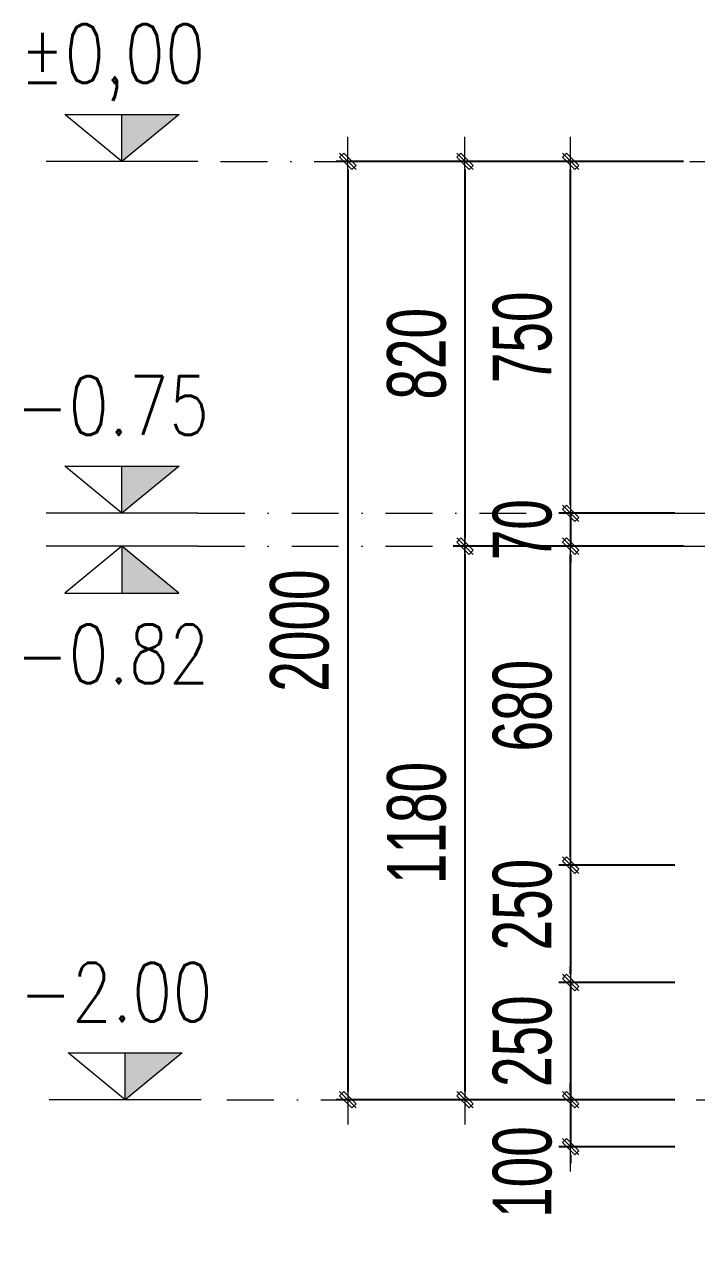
# Model space of a CAD drawing. Header units: millimetres. Extents: x -295047 to 304185, y -728047 to -308748.
# Drawn here: x -118571 to -117138, y -331725 to -329136 of the extents above; entities that cross this region are included whole.
import ezdxf
from ezdxf.enums import TextEntityAlignment as Align

# ---------------------------------------------------------------- set-up
doc = ezdxf.new("R2010")
doc.units = ezdxf.units.MM
doc.header["$MEASUREMENT"] = 0
doc.header["$PDMODE"] = 32
doc.linetypes.add('DASHDOT', pattern=[1, 0.5, -0.25, 0, -0.25])
doc.layers.get('Defpoints').update_dxf_attribs({"color": 1})
for name, color, linetype, lineweight in [('LC Dim', 8, 'Continuous', 18), ('LC Net truc', 79, 'DASHDOT', 13), ('LC Text1', 3, 'Continuous', 20), ('LC Text2', 7, 'Continuous', 25)]:
    doc.layers.add(name, color=color, linetype=linetype, lineweight=lineweight)
doc.styles.add('HOATBIF', font='hoatbif.shx', dxfattribs={"width": 0.7})
doc.styles.add('T1', font='Vnsimli.shx', dxfattribs={"width": 0.8})
doc.dimstyles.new('1-100(1-50)', dxfattribs={"dimscale": 50, "dimtxt": 2.5, "dimasz": 0.35, "dimexe": 0.5, "dimexo": 0, "dimgap": 0.8, "dimtad": 1, "dimdec": 0, "dimzin": 0, "dimdsep": 46, "dimtxsty": 'HOATBIF', "dimblk1": 'DOT', "dimblk2": 'DOT', "dimsah": 1, "dimcen": -1, "dimdle": 1, "dimclrd": 256, "dimclre": 256, "dimclrt": 4, "dimadec": 3, "dimazin": 2, "dimtfac": 0.333333, "dimtdec": 0, "dimtix": 1, "dimtmove": 2, "dimatfit": 3, "dimldrblk": 'DOT', "dimfxl": 1, "dimtvp": 0.833333, "dimtolj": 1, "dimtzin": 0, "dimarcsym": 0})

# ---------------------------------------------------------------- blocks, each defined once
blk = doc.blocks.new('DOT')
at = {"layer": 'LC Dim'}
blk.add_line((-3, 0), (3, 0), dxfattribs=at)
at = {"layer": 'LC Dim', "color": 4}
blk.add_line((-1, -1), (1, 1), dxfattribs=at)
blk.add_lwpolyline([(0.5, 1), (-1, -0.5), (-0.5, -1), (1, 0.5)], close=True, dxfattribs=at)
blk = doc.blocks.new('*D76')
at = {"layer": 'Defpoints', "color": 0, "ltscale": 2, "transparency": 16777216}
for p in [(-117184, -331428.7), (-117406.5, -331528.7), (-117184, -331528.7)]:
    blk.add_point(p, dxfattribs=at)
at = {"layer": 'LC Dim', "lineweight": -2, "ltscale": 2, "transparency": 16777216}
for p, q in [((-117406.5, -331411.2), (-117406.5, -331393.7)), ((-117184, -331428.7), (-117431.5, -331428.7)), ((-117406.5, -331428.7), (-117406.5, -331528.7)), ((-117184, -331528.7), (-117431.5, -331528.7)), ((-117406.5, -331546.2), (-117406.5, -331563.7))]:
    blk.add_line(p, q, dxfattribs=at)
at = {"layer": 'LC Dim', "lineweight": -2, "ltscale": 2, "transparency": 16777216, "xscale": 17.5, "yscale": 17.5, "zscale": 17.5}
for p, rotation in [((-117406.5, -331428.7), 270), ((-117406.5, -331528.7), 90)]:
    blk.add_blockref('DOT', p, dxfattribs=dict(at, rotation=rotation))
at = {"layer": 'LC Dim', "color": 4, "ltscale": 2, "transparency": 16777216, "insert": (-117509, -331582.8), "char_height": 125, "attachment_point": 5, "rotation": 90, "style": 'HOATBIF'}
blk.add_mtext('\\A1;100', dxfattribs=at)
blk = doc.blocks.new('_Dot')
at = {"color": 0, "linetype": 'ByBlock', "lineweight": -2}
blk.add_line((-0.5, 0), (-1, 0), dxfattribs=at)
at = {"color": 0, "linetype": 'ByBlock', "const_width": 0.5}
blk.add_lwpolyline([(-0.25, 0, 1), (0.25, 0, 1)], format="xyb", close=True, dxfattribs=at)
blk = doc.blocks.new('*D77')
at = {"layer": 'Defpoints', "color": 0, "ltscale": 2, "transparency": 16777216}
for p in [(-117184, -330928.7), (-117406.5, -331178.7), (-117184, -331178.7)]:
    blk.add_point(p, dxfattribs=at)
at = {"layer": 'LC Dim', "lineweight": -2, "ltscale": 2, "transparency": 16777216}
for p, q in [((-117184, -330928.7), (-117431.5, -330928.7)), ((-117406.5, -330946.2), (-117406.5, -331161.2)), ((-117184, -331178.7), (-117431.5, -331178.7))]:
    blk.add_line(p, q, dxfattribs=at)
at = {"layer": 'LC Dim', "lineweight": -2, "ltscale": 2, "transparency": 16777216, "xscale": 17.5, "yscale": 17.5, "zscale": 17.5}
for p, rotation in [((-117406.5, -330928.7), 90), ((-117406.5, -331178.7), 270)]:
    blk.add_blockref('DOT', p, dxfattribs=dict(at, rotation=rotation))
at = {"layer": 'LC Dim', "color": 4, "ltscale": 2, "transparency": 16777216, "insert": (-117509, -331012.8), "char_height": 125, "attachment_point": 5, "rotation": 90, "style": 'HOATBIF'}
blk.add_mtext('\\A1;250', dxfattribs=at)
blk = doc.blocks.new('*D78')
at = {"layer": 'Defpoints', "color": 0, "ltscale": 2, "transparency": 16777216}
for p in [(-117406.5, -329428.7), (-117184, -329428.7), (-117184, -330178.7)]:
    blk.add_point(p, dxfattribs=at)
at = {"layer": 'LC Dim', "lineweight": -2, "ltscale": 2, "transparency": 16777216}
for p, q in [((-117184, -329428.7), (-117431.5, -329428.7)), ((-117406.5, -330161.2), (-117406.5, -329446.2)), ((-117184, -330178.7), (-117431.5, -330178.7))]:
    blk.add_line(p, q, dxfattribs=at)
at = {"layer": 'LC Dim', "lineweight": -2, "ltscale": 2, "transparency": 16777216, "xscale": 17.5, "yscale": 17.5, "zscale": 17.5}
for p, rotation in [((-117406.5, -329428.7), 90), ((-117406.5, -330178.7), 270)]:
    blk.add_blockref('DOT', p, dxfattribs=dict(at, rotation=rotation))
at = {"layer": 'LC Dim', "color": 4, "ltscale": 2, "transparency": 16777216, "insert": (-117509, -329803.7), "char_height": 125, "attachment_point": 5, "rotation": 90, "style": 'HOATBIF'}
blk.add_mtext('\\A1;750', dxfattribs=at)
blk = doc.blocks.new('*D79')
at = {"layer": 'Defpoints', "color": 0, "ltscale": 2, "transparency": 16777216}
for p in [(-117406.5, -330248.7), (-117184, -330248.7), (-117184, -330928.7)]:
    blk.add_point(p, dxfattribs=at)
at = {"layer": 'LC Dim', "lineweight": -2, "ltscale": 2, "transparency": 16777216}
for p, q in [((-117184, -330248.7), (-117431.5, -330248.7)), ((-117406.5, -330911.2), (-117406.5, -330266.2)), ((-117184, -330928.7), (-117431.5, -330928.7))]:
    blk.add_line(p, q, dxfattribs=at)
at = {"layer": 'LC Dim', "lineweight": -2, "ltscale": 2, "transparency": 16777216, "xscale": 17.5, "yscale": 17.5, "zscale": 17.5}
for p, rotation in [((-117406.5, -330248.7), 90), ((-117406.5, -330928.7), 270)]:
    blk.add_blockref('DOT', p, dxfattribs=dict(at, rotation=rotation))
at = {"layer": 'LC Dim', "color": 4, "ltscale": 2, "transparency": 16777216, "insert": (-117509, -330588.7), "char_height": 125, "attachment_point": 5, "rotation": 90, "style": 'HOATBIF'}
blk.add_mtext('\\A1;680', dxfattribs=at)
blk = doc.blocks.new('*D80')
at = {"layer": 'Defpoints', "color": 0, "ltscale": 2, "transparency": 16777216}
for p in [(-117165.4, -329428.7), (-117881.5, -331428.7), (-117184, -331428.7)]:
    blk.add_point(p, dxfattribs=at)
at = {"layer": 'LC Dim', "lineweight": -2, "ltscale": 2, "transparency": 16777216}
for p, q in [((-117165.4, -329428.7), (-117906.5, -329428.7)), ((-117881.5, -329446.2), (-117881.5, -331411.2)), ((-117184, -331428.7), (-117906.5, -331428.7))]:
    blk.add_line(p, q, dxfattribs=at)
at = {"layer": 'LC Dim', "lineweight": -2, "ltscale": 2, "transparency": 16777216, "xscale": 17.5, "yscale": 17.5, "zscale": 17.5}
for p, rotation in [((-117881.5, -329428.7), 90), ((-117881.5, -331428.7), 270)]:
    blk.add_blockref('DOT', p, dxfattribs=dict(at, rotation=rotation))
at = {"layer": 'LC Dim', "color": 4, "ltscale": 2, "transparency": 16777216, "insert": (-117984, -330428.7), "char_height": 125, "attachment_point": 5, "rotation": 90, "style": 'HOATBIF'}
blk.add_mtext('\\A1;2000', dxfattribs=at)
blk = doc.blocks.new('*D35')
at = {"layer": 'Defpoints', "color": 0, "ltscale": 2, "transparency": 16777216}
for p in [(-117184, -331178.7), (-117406.5, -331428.7), (-117184, -331428.7)]:
    blk.add_point(p, dxfattribs=at)
at = {"layer": 'LC Dim', "lineweight": -2, "ltscale": 2, "transparency": 16777216}
for p, q in [((-117406.5, -331161.2), (-117406.5, -331143.7)), ((-117184, -331178.7), (-117431.5, -331178.7)), ((-117406.5, -331178.7), (-117406.5, -331428.7)), ((-117184, -331428.7), (-117431.5, -331428.7)), ((-117406.5, -331446.2), (-117406.5, -331463.7))]:
    blk.add_line(p, q, dxfattribs=at)
at = {"layer": 'LC Dim', "lineweight": -2, "ltscale": 2, "transparency": 16777216, "xscale": 17.5, "yscale": 17.5, "zscale": 17.5}
for p, rotation in [((-117406.5, -331178.7), 270), ((-117406.5, -331428.7), 90)]:
    blk.add_blockref('DOT', p, dxfattribs=dict(at, rotation=rotation))
at = {"layer": 'LC Dim', "color": 4, "ltscale": 2, "transparency": 16777216, "insert": (-117509, -331303.7), "char_height": 125, "attachment_point": 5, "rotation": 90, "style": 'HOATBIF'}
blk.add_mtext('\\A1;250', dxfattribs=at)
blk = doc.blocks.new('Caodo1')
at = {"layer": 'LC Text1'}
blk.add_hatch(color=256, dxfattribs=at).paths.add_polyline_path([(0, 200.2), (0, 0), (243.4, 200.2)])
for p, q in [((0, 0), (0, 200.2)), ((323.6, 0), (-323.6, 0))]:
    blk.add_line(p, q, dxfattribs=at)
blk.add_lwpolyline([(-243.4, 200.2), (243.4, 200.2), (0, 0), (0, 0)], close=True, dxfattribs=at)
at = {"layer": 'LC Text1', "style": 'T1', "width": 0.8}
blk.add_attdef('%%P0,00', text='', height=250, dxfattribs=at).set_placement((-39, 459.5), align=Align.MIDDLE_CENTER)
blk = doc.blocks.new('*D300')
at = {"layer": 'Defpoints', "color": 0, "ltscale": 2, "transparency": 16777216}
for p in [(-117184, -330178.7), (-117406.5, -330248.7), (-117184, -330248.7)]:
    blk.add_point(p, dxfattribs=at)
at = {"layer": 'LC Dim', "lineweight": -2, "ltscale": 2, "transparency": 16777216}
for p, q in [((-117406.5, -330161.2), (-117406.5, -330143.7)), ((-117184, -330178.7), (-117431.5, -330178.7)), ((-117406.5, -330178.7), (-117406.5, -330248.7)), ((-117184, -330248.7), (-117431.5, -330248.7)), ((-117406.5, -330266.2), (-117406.5, -330283.7))]:
    blk.add_line(p, q, dxfattribs=at)
at = {"layer": 'LC Dim', "lineweight": -2, "ltscale": 2, "transparency": 16777216, "xscale": 17.5, "yscale": 17.5, "zscale": 17.5}
for p, rotation in [((-117406.5, -330178.7), 270), ((-117406.5, -330248.7), 90)]:
    blk.add_blockref('DOT', p, dxfattribs=dict(at, rotation=rotation))
at = {"layer": 'LC Dim', "color": 4, "ltscale": 2, "transparency": 16777216, "insert": (-117509, -330213.7), "char_height": 125, "attachment_point": 5, "rotation": 90, "style": 'HOATBIF'}
blk.add_mtext('\\A1;70', dxfattribs=at)
blk = doc.blocks.new('*D301')
at = {"layer": 'Defpoints', "color": 0, "ltscale": 2, "transparency": 16777216}
for p in [(-117165.4, -329428.7), (-117631.8, -330248.7), (-117165.4, -330248.7)]:
    blk.add_point(p, dxfattribs=at)
at = {"layer": 'LC Dim', "lineweight": -2, "ltscale": 2, "transparency": 16777216}
for p, q in [((-117165.4, -329428.7), (-117656.8, -329428.7)), ((-117631.8, -329446.2), (-117631.8, -330231.2)), ((-117165.4, -330248.7), (-117656.8, -330248.7))]:
    blk.add_line(p, q, dxfattribs=at)
at = {"layer": 'LC Dim', "lineweight": -2, "ltscale": 2, "transparency": 16777216, "xscale": 17.5, "yscale": 17.5, "zscale": 17.5}
for p, rotation in [((-117631.8, -329428.7), 90), ((-117631.8, -330248.7), 270)]:
    blk.add_blockref('DOT', p, dxfattribs=dict(at, rotation=rotation))
at = {"layer": 'LC Dim', "color": 4, "ltscale": 2, "transparency": 16777216, "insert": (-117734.3, -329838.7), "char_height": 125, "attachment_point": 5, "rotation": 90, "style": 'HOATBIF'}
blk.add_mtext('\\A1;820', dxfattribs=at)
blk = doc.blocks.new('*D302')
at = {"layer": 'Defpoints', "color": 0, "ltscale": 2, "transparency": 16777216}
for p in [(-117165.4, -330248.7), (-117631.8, -331428.7), (-117184, -331428.7)]:
    blk.add_point(p, dxfattribs=at)
at = {"layer": 'LC Dim', "lineweight": -2, "ltscale": 2, "transparency": 16777216}
for p, q in [((-117165.4, -330248.7), (-117656.8, -330248.7)), ((-117631.8, -330266.2), (-117631.8, -331411.2)), ((-117184, -331428.7), (-117656.8, -331428.7))]:
    blk.add_line(p, q, dxfattribs=at)
at = {"layer": 'LC Dim', "lineweight": -2, "ltscale": 2, "transparency": 16777216, "xscale": 17.5, "yscale": 17.5, "zscale": 17.5}
for p, rotation in [((-117631.8, -330248.7), 90), ((-117631.8, -331428.7), 270)]:
    blk.add_blockref('DOT', p, dxfattribs=dict(at, rotation=rotation))
at = {"layer": 'LC Dim', "color": 4, "ltscale": 2, "transparency": 16777216, "insert": (-117734.3, -330838.7), "char_height": 125, "attachment_point": 5, "rotation": 90, "style": 'HOATBIF'}
blk.add_mtext('\\A1;1180', dxfattribs=at)

msp = doc.modelspace()

# ---------------------------------------------------------------- linework, layer by layer
at = {"layer": 'LC Net truc', "ltscale": 200}
for p, q in [((-118153, -329428.7), (-117074.1, -329428.7)), ((-118201.3, -330178.7), (-117074.1, -330178.7)), ((-118201.3, -330248.7), (-117074.1, -330248.7)), ((-118139.1, -331428.7), (-117060.2, -331428.7))]:
    msp.add_line(p, q, dxfattribs=at)

# ---------------------------------------------------------------- block references
at = {"layer": 'LC Text1'}
ref = msp.add_blockref('Caodo1', (-118363.1, -329428.7), dxfattribs=dict(at, xscale=0.5, yscale=0.5, zscale=0.5))
ref.add_attrib('%%P0,00', '%%p0,00', dxfattribs={"layer": 'LC Text2', "height": 125, "style": 'T1', "width": 0.8}).set_placement((-118382.7, -329199), align=Align.MIDDLE_CENTER)
ref = msp.add_blockref('Caodo1', (-118363.1, -330178.7), dxfattribs=dict(at, xscale=0.5, yscale=0.5, zscale=0.5))
ref.add_attrib('%%P0,00', '-0.75', dxfattribs={"layer": 'LC Text2', "height": 125, "style": 'T1', "width": 0.8}).set_placement((-118382.7, -329949), align=Align.MIDDLE_CENTER)
ref = msp.add_blockref('Caodo1', (-118363.2, -330248.7), dxfattribs=dict(at, xscale=-0.5, yscale=0.5, zscale=0.5, rotation=180))
ref.add_attrib('%%P0,00', '-0.82', dxfattribs={"layer": 'LC Text2', "height": 125, "style": 'T1', "width": 0.8}).set_placement((-118382.8, -330478.5), align=Align.MIDDLE_CENTER)
ref = msp.add_blockref('Caodo1', (-118356.2, -331428.7), dxfattribs=dict(at, xscale=0.5, yscale=0.5, zscale=0.5))
ref.add_attrib('%%P0,00', '-2.00', dxfattribs={"layer": 'LC Text2', "height": 125, "style": 'T1', "width": 0.8}).set_placement((-118375.7, -331199), align=Align.MIDDLE_CENTER)

# ---------------------------------------------------------------- dimensions: what is measured, and where the dimension line sits
at = {"layer": 'LC Dim', "ltscale": 2}
for base, p1, p2, picture, middle in [((-117881.5, -331428.7), (-117165.4, -329428.7), (-117184, -331428.7), '*D80', (-117984, -330428.7)), ((-117631.8, -330248.7), (-117165.4, -329428.7), (-117165.4, -330248.7), '*D301', (-117734.3, -329838.7)), ((-117406.5, -329428.7), (-117184, -330178.7), (-117184, -329428.7), '*D78', (-117509, -329803.7)), ((-117406.5, -330248.7), (-117184, -330178.7), (-117184, -330248.7), '*D300', (-117509, -330213.7)), ((-117631.8, -331428.7), (-117165.4, -330248.7), (-117184, -331428.7), '*D302', (-117734.3, -330838.7)), ((-117406.5, -330248.7), (-117184, -330928.7), (-117184, -330248.7), '*D79', (-117509, -330588.7)), ((-117406.5, -331428.7), (-117184, -331178.7), (-117184, -331428.7), '*D35', (-117509, -331303.7))]:
    dim = msp.add_linear_dim(base=base, p1=p1, p2=p2, angle=90, dimstyle='1-100(1-50)', dxfattribs=at)
    dim.commit()
    dim.dimension.update_dxf_attribs({"geometry": picture, "text_midpoint": middle})
for base, p1, p2, picture, middle in [((-117406.5, -331178.7), (-117184, -330928.7), (-117184, -331178.7), '*D77', (-117509, -331012.8)), ((-117406.5, -331528.7), (-117184, -331428.7), (-117184, -331528.7), '*D76', (-117509, -331582.8))]:
    dim = msp.add_linear_dim(base=base, p1=p1, p2=p2, angle=90, dimstyle='1-100(1-50)', dxfattribs=at)
    dim.commit()
    dim.dimension.update_dxf_attribs({"geometry": picture, "text_midpoint": middle, "dimtype": 160})

doc.saveas('drawing.dxf')
